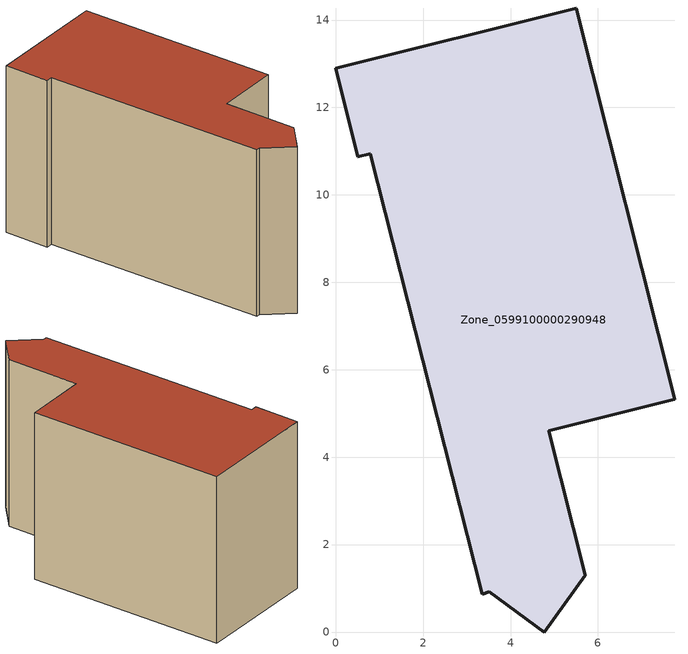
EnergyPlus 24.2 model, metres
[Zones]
Zone_0599100000290948
 floor ground (C_G): 0.79,10.94 0.51,10.87 0,12.9 5.51,14.28 7.76,5.33 4.88,4.61 5.71,1.3 4.78,0 3.51,0.92 3.35,0.87 z0
 wall outside (C_F): 3.35,0.87 3.51,0.92 4.78,0 5.71,1.3 4.88,4.61 7.76,5.33 5.51,14.28 0,12.9 0.51,10.87 0.79,10.94 3.35,0.87 z0:7.89
 roof outside (C_R): 0.79,10.94 3.35,0.87 3.51,0.92 4.78,0 5.71,1.3 4.88,4.61 7.76,5.33 5.51,14.28 0,12.9 0.51,10.87 z7.89
[BUILDING]
Pand.0599100000290948: North Axis=0; Terrain=City; Loads Convergence Tolerance Value=0.04; Temperature Convergence Tolerance Value=0.4; Solar Distribution=FullExterior; Maximum Number of Warmup Days=25; Minimum Number of Warmup Days=1
[Site:Location]
Rotterdam.The.Hague.AP_ZH_NLD Design_Conditions: Latitude=51.96; Longitude=4.45; Time Zone=1; Elevation=-4.5
[SITE:GROUNDTEMPERATURE:BUILDINGSURFACE]
18, 18, 18, 18, 18, 18, 18, 18, 18, 18, 18, 18
[MATERIAL] Thermal Absorptance=0.9; Solar Absorptance=0.7; Visible Absorptance=0.7
Name | Roughness | Thickness | Conductivity | Density | Specific Heat
G.TI.1975-1991 | MediumSmooth | 0.15 | 0.288461 | 540 | 1210
F.TI.1975-1991 | Rough | 0.3 | 0.230769 | 1920 | 840
R.TI.1975-1991 | MediumRough | 0.2 | 0.153846 | 1500 | 1000
[CONSTRUCTION]
C_G: G.TI.1975-1991
C_F: F.TI.1975-1991
C_R: R.TI.1975-1991
[ZONE]
Zone_0599100000290948: Type=1; Multiplier=1; Ceiling Height=Autocalculate; Volume=Autocalculate; Floor Area=autocalculate; Part of Total Floor Area=Yes
[ZONEINFILTRATION:DESIGNFLOWRATE]
Infil_Zone_0599100000290948: Zone or ZoneList or Space or SpaceList=Zone_0599100000290948; Schedule=AlwaysOn; Design Flow Rate Calculation Method=Flow/Area; Flow Rate per Floor Area=0.003; Constant Term Coefficient=1; Temperature Term Coefficient=0; Velocity Term Coefficient=0; Velocity Squared Term Coefficient=0
[HVACTEMPLATE:ZONE:IDEALLOADSAIRSYSTEM]
Zone_0599100000290948: Maximum Heating Supply Air Temperature=50; Minimum Cooling Supply Air Temperature=13; Maximum Heating Supply Air Humidity Ratio=0.0156; Minimum Cooling Supply Air Humidity Ratio=0.0077; Heating Limit=NoLimit; Cooling Limit=NoLimit; Dehumidification Control Type=ConstantSensibleHeatRatio; Cooling Sensible Heat Ratio=0.7; Dehumidification Setpoint=60; Humidification Control Type=None; Humidification Setpoint=30; Outdoor Air Method=None; Outdoor Air Flow Rate per Person=0.00944; Outdoor Air Flow Rate per Zone Floor Area=0; Outdoor Air Flow Rate per Zone=0; Demand Controlled Ventilation Type=None; Outdoor Air Economizer Type=NoEconomizer; Heat Recovery Type=None; Sensible Heat Recovery Effectiveness=0.7; Latent Heat Recovery Effectiveness=0.65
[ZONECONTROL:THERMOSTAT]
ThermostatControl_Zone_0599100000290948: Zone or ZoneList=Zone_0599100000290948; Control Type Schedule=DualSetpointControlType; Control 1=Thermostat_Zone_0599100000290948; Temperature Difference Between Cutout And Setpoint=0
[THERMOSTATSETPOINT:DUALSETPOINT]
Thermostat_Zone_0599100000290948: Heating Setpoint Temperature Schedule=HeatingSetpoint_Zone_0599100000290948; Cooling Setpoint Temperature Schedule=CoolingSetpoint_Zone_0599100000290948
[SCHEDULE:COMPACT]
HeatingSetpoint_Zone_0599100000290948: Through: 12/31, For: AllDays, Until: 24:00, 21
CoolingSetpoint_Zone_0599100000290948: Through: 12/31, For: AllDays, Until: 24:00, 24
DualSetpointControlType: Through: 12/31, For: AllDays, Until: 24:00, 4
AlwaysOn: Through: 12/31, For: AllDays, Until: 24:00, 1
